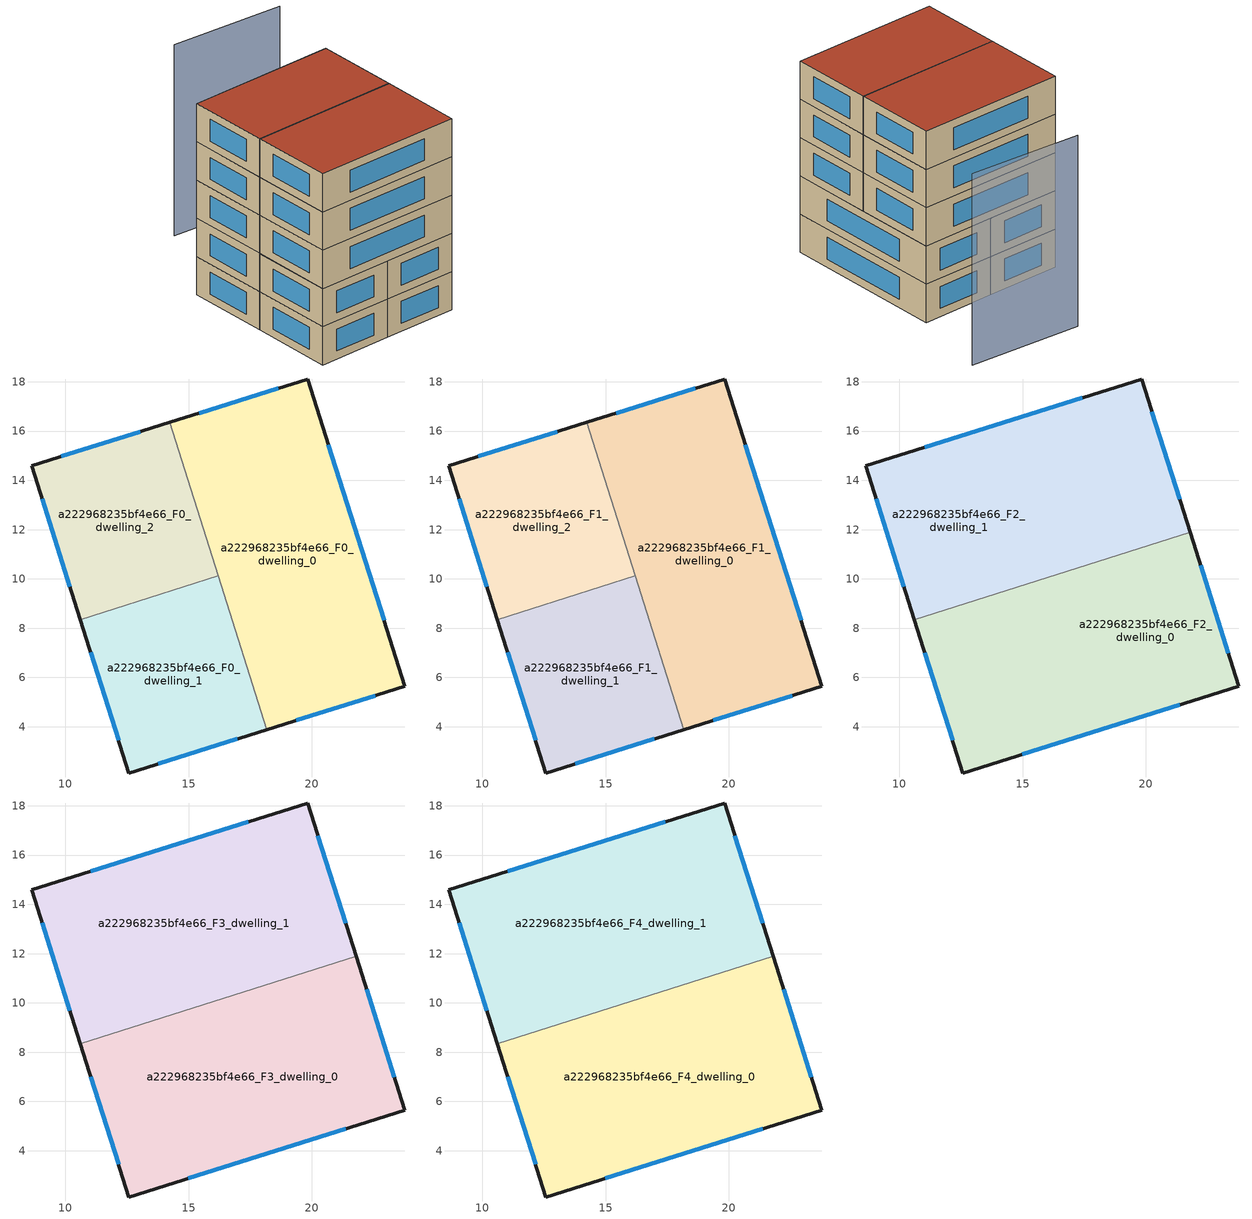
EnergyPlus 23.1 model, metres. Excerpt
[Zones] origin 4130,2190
a222968235bf4e66_F0_dwelling_0
 floor ground (EU_floor_Construction): 19.83,18.11 23.78,5.64 18.18,3.88 14.23,16.35 z0
 wall outside (EU_wall_Construction): 18.18,3.88 23.78,5.64 19.83,18.11 14.23,16.35 z0:3
 wall to a222968235bf4e66_F0_dwelling_1 (EU_wall_Construction): 16.2,10.12 18.18,3.88 z0:3
 wall to a222968235bf4e66_F0_dwelling_2 (EU_wall_Construction): 14.23,16.35 16.2,10.12 z0:3
 window (EU_Window_Construction): 22.94,8.31 20.68,15.44 / 19.38,4.26 22.58,5.26 / 18.63,17.74 15.43,16.73 z0.64:2.36
a222968235bf4e66_F0_dwelling_1
 floor ground (EU_floor_Construction): 16.2,10.12 18.18,3.88 12.58,2.12 10.61,8.35 z0
 wall outside (EU_wall_Construction): 10.61,8.35 12.58,2.12 18.18,3.88 z0:3
 wall to a222968235bf4e66_F0_dwelling_2 (EU_wall_Construction): 16.2,10.12 10.61,8.35 z0:3
 window (EU_Window_Construction): 13.78,2.5 16.98,3.5 / 11.03,7.02 12.16,3.45 z0.64:2.36
a222968235bf4e66_F0_dwelling_2
 floor ground (EU_floor_Construction): 14.23,16.35 16.2,10.12 10.61,8.35 8.63,14.59 z0
 wall outside (EU_wall_Construction): 14.23,16.35 8.63,14.59 10.61,8.35 z0:3
 window (EU_Window_Construction): 9.05,13.26 10.18,9.69 / 13.03,15.98 9.83,14.97 z0.64:2.36
a222968235bf4e66_F1_dwelling_0
 floor to a222968235bf4e66_F0_dwelling_0 (EU_floor_Construction): 19.83,18.11 23.78,5.64 18.18,3.88 14.23,16.35 z3
 wall outside (EU_wall_Construction): 18.18,3.88 23.78,5.64 19.83,18.11 14.23,16.35 z3:6
 wall to a222968235bf4e66_F1_dwelling_1 (EU_wall_Construction): 16.2,10.12 18.18,3.88 z3:6
 wall to a222968235bf4e66_F1_dwelling_2 (EU_wall_Construction): 14.23,16.35 16.2,10.12 z3:6
 window (EU_Window_Construction): 22.94,8.31 20.68,15.44 / 19.38,4.26 22.58,5.26 / 18.63,17.74 15.43,16.73 z3.64:5.36
 ceiling adiabatic (EU_roof_Construction): 21.8,11.89 19.83,18.11 14.23,16.35 16.21,10.12 z6
a222968235bf4e66_F1_dwelling_1
 floor to a222968235bf4e66_F0_dwelling_1 (EU_floor_Construction): 16.2,10.12 18.18,3.88 12.58,2.12 10.61,8.35 z3
 wall outside (EU_wall_Construction): 10.61,8.35 12.58,2.12 18.18,3.88 z3:6
 wall to a222968235bf4e66_F1_dwelling_2 (EU_wall_Construction): 16.2,10.12 10.61,8.35 z3:6
 window (EU_Window_Construction): 13.78,2.5 16.98,3.5 / 11.03,7.02 12.16,3.45 z3.64:5.36
a222968235bf4e66_F1_dwelling_2
 floor to a222968235bf4e66_F0_dwelling_2 (EU_floor_Construction): 14.23,16.35 16.2,10.12 10.61,8.35 8.63,14.59 z3
 wall outside (EU_wall_Construction): 14.23,16.35 8.63,14.59 10.61,8.35 z3:6
 window (EU_Window_Construction): 9.05,13.26 10.18,9.69 / 13.03,15.98 9.83,14.97 z3.64:5.36
a222968235bf4e66_F2_dwelling_0
 floor to a222968235bf4e66_F1_dwelling_0 (EU_floor_Construction): 21.8,11.89 23.78,5.64 18.18,3.88 16.21,10.12 z6
 floor to a222968235bf4e66_F1_dwelling_1 (EU_floor_Construction): 16.2,10.12 18.18,3.88 12.58,2.12 10.61,8.34 z6
 wall outside (EU_wall_Construction): 10.61,8.34 12.58,2.12 23.78,5.64 21.8,11.89 z6:9
 wall to a222968235bf4e66_F2_dwelling_1 (EU_wall_Construction): 21.8,11.89 10.61,8.34 z6:9
 window (EU_Window_Construction): 23.36,6.98 22.23,10.55 / 14.98,2.87 21.38,4.89 / 11.03,7.01 12.16,3.45 z6.64:8.36
a222968235bf4e66_F2_dwelling_1
 floor to a222968235bf4e66_F1_dwelling_2 (EU_floor_Construction): 14.23,16.35 16.2,10.12 10.61,8.35 8.63,14.59 z6
 floor adiabatic (EU_floor_Construction): 19.83,18.11 21.8,11.89 10.61,8.35 16.2,10.12 14.23,16.35 z6
 wall outside (EU_wall_Construction): 21.8,11.89 19.83,18.11 8.63,14.59 10.61,8.34 z6:9
 window (EU_Window_Construction): 17.43,17.36 11.03,15.35 / 21.38,13.22 20.25,16.78 / 9.05,13.25 10.18,9.68 z6.64:8.36
a222968235bf4e66_F3_dwelling_0
 floor to a222968235bf4e66_F2_dwelling_0 (EU_floor_Construction): 21.8,11.89 23.78,5.64 12.58,2.12 10.61,8.34 z9
 wall outside (EU_wall_Construction): 10.61,8.34 12.58,2.12 23.78,5.64 21.8,11.89 z9:12
 wall to a222968235bf4e66_F3_dwelling_1 (EU_wall_Construction): 21.8,11.89 10.61,8.34 z9:12
 window (EU_Window_Construction): 23.36,6.98 22.23,10.55 / 14.98,2.87 21.38,4.89 / 11.03,7.01 12.16,3.45 z9.64:11.36
a222968235bf4e66_F3_dwelling_1
 floor to a222968235bf4e66_F2_dwelling_1 (EU_floor_Construction): 19.83,18.11 21.8,11.89 10.61,8.34 8.63,14.59 z9
 wall outside (EU_wall_Construction): 21.8,11.89 19.83,18.11 8.63,14.59 10.61,8.34 z9:12
 window (EU_Window_Construction): 17.43,17.36 11.03,15.35 / 21.38,13.22 20.25,16.78 / 9.05,13.25 10.18,9.68 z9.64:11.36
a222968235bf4e66_F4_dwelling_0
 floor to a222968235bf4e66_F3_dwelling_0 (EU_floor_Construction): 21.8,11.89 23.78,5.64 12.58,2.12 10.61,8.34 z12
 wall outside (EU_wall_Construction): 10.61,8.34 12.58,2.12 23.78,5.64 21.8,11.89 z12:15
 wall to a222968235bf4e66_F4_dwelling_1 (EU_wall_Construction): 21.8,11.89 10.61,8.34 z12:15
 window (EU_Window_Construction): 23.36,6.98 22.23,10.55 / 14.98,2.87 21.38,4.89 / 11.03,7.01 12.16,3.45 z12.64:14.36
 roof outside (EU_roof_Construction): 23.78,5.64 21.8,11.89 10.61,8.34 12.58,2.12 z15
a222968235bf4e66_F4_dwelling_1
 floor to a222968235bf4e66_F3_dwelling_1 (EU_floor_Construction): 19.83,18.11 21.8,11.89 10.61,8.34 8.63,14.59 z12
 wall outside (EU_wall_Construction): 21.8,11.89 19.83,18.11 8.63,14.59 10.61,8.34 z12:15
 window (EU_Window_Construction): 17.43,17.36 11.03,15.35 / 21.38,13.22 20.25,16.78 / 9.05,13.25 10.18,9.68 z12.64:14.36
 roof outside (EU_roof_Construction): 21.8,11.89 19.83,18.11 8.63,14.59 10.61,8.34 z15
shading: 19.34,24.83 10.54,22.8 z0:15
[Building]
EU S2 Campaign: North Axis=0; Terrain=City; Solar Distribution=FullExterior
[Site:Location]
Yerevan-Zvartnots.Intl.AP: Latitude=40.15; Longitude=44.383; Time Zone=4; Elevation=854
[SizingPeriod:WeatherFileDays]
AnnualSizingPeriod: Begin Month=1; Begin Day of Month=1; End Month=12; End Day of Month=31; Day of Week for Start Day=Monday; Use Weather File Daylight Saving Period=No; Use Weather File Rain and Snow Indicators=No
[MATERIAL]
EU_InternalMass_Material: Roughness=MediumRough; Thickness=0.1; Conductivity=1; Density=1800; Specific Heat=900; Thermal Absorptance=0.9; Solar Absorptance=0.7; Visible Absorptance=0.7
[MATERIAL:NOMASS] Roughness=MediumRough; Thermal Absorptance=0.9; Solar Absorptance=0.7; Visible Absorptance=0.7
Name | Thermal Resistance
EU_wall_NoMass | 1.05043
EU_roof_NoMass | 1.45357
EU_floor_NoMass | 0.478065
[WINDOWMATERIAL:SIMPLEGLAZINGSYSTEM]
EU_Window_SimpleGlazing: UFactor=2.5566; Solar Heat Gain Coefficient=0.75; Visible Transmittance=0.75
[CONSTRUCTION]
EU_wall_Construction: EU_wall_NoMass
EU_roof_Construction: EU_roof_NoMass
EU_floor_Construction: EU_floor_NoMass
EU_Window_Construction: EU_Window_SimpleGlazing
EU_InternalMass_Construction: EU_InternalMass_Material
[ZONE] Type=1; Multiplier=1; Ceiling Height=autocalculate; Floor Area=autocalculate; Part of Total Floor Area=Yes
Name | Volume
a222968235bf4e66_F0_dwelling_0; a222968235bf4e66_F1_dwelling_0 | 230.445
a222968235bf4e66_F2_dwelling_0; a222968235bf4e66_F3_dwelling_0; a222968235bf4e66_F4_dwelling_0 | 230.464
a222968235bf4e66_F0_dwelling_1; a222968235bf4e66_F1_dwelling_1 | 115.227
a222968235bf4e66_F2_dwelling_1; a222968235bf4e66_F3_dwelling_1; a222968235bf4e66_F4_dwelling_1 | 230.474
a222968235bf4e66_F0_dwelling_2; a222968235bf4e66_F1_dwelling_2 | 115.245
[INTERNALMASS] Construction=EU_InternalMass_Construction
Name | Zone or ZoneList | Surface Area
a222968235bf4e66_F0_dwelling_0_EU_InternalMass | a222968235bf4e66_F0_dwelling_0 | 76.8198
a222968235bf4e66_F0_dwelling_1_EU_InternalMass | a222968235bf4e66_F0_dwelling_1 | 38.4092
a222968235bf4e66_F0_dwelling_2_EU_InternalMass | a222968235bf4e66_F0_dwelling_2 | 38.4148
a222968235bf4e66_F1_dwelling_0_EU_InternalMass | a222968235bf4e66_F1_dwelling_0 | 76.8198
a222968235bf4e66_F1_dwelling_1_EU_InternalMass | a222968235bf4e66_F1_dwelling_1 | 38.4092
a222968235bf4e66_F1_dwelling_2_EU_InternalMass | a222968235bf4e66_F1_dwelling_2 | 38.4148
a222968235bf4e66_F2_dwelling_0_EU_InternalMass | a222968235bf4e66_F2_dwelling_0 | 76.8212
a222968235bf4e66_F2_dwelling_1_EU_InternalMass | a222968235bf4e66_F2_dwelling_1 | 76.8248
a222968235bf4e66_F3_dwelling_0_EU_InternalMass | a222968235bf4e66_F3_dwelling_0 | 76.8212
a222968235bf4e66_F3_dwelling_1_EU_InternalMass | a222968235bf4e66_F3_dwelling_1 | 76.8248
a222968235bf4e66_F4_dwelling_0_EU_InternalMass | a222968235bf4e66_F4_dwelling_0 | 76.8212
a222968235bf4e66_F4_dwelling_1_EU_InternalMass | a222968235bf4e66_F4_dwelling_1 | 76.8248
[OTHEREQUIPMENT] Fuel Type=Electricity; Design Level Calculation Method=Watts/Area; Power per Zone Floor Area=1; Fraction Latent=0; Fraction Radiant=0; Fraction Lost=0; Carbon Dioxide Generation Rate=0; EndUse Subcategory=EU_Step8_InternalGains
Name | Zone or ZoneList or Space or SpaceList | Schedule
EU_Step8_InternalGain_a222968235bf4e66_F0_dwelling_0_f000 | a222968235bf4e66_F0_dwelling_0 | EU_Step8_GainSchedule_a222968235bf4e66_F0_dwelling_0_f000
EU_Step8_InternalGain_a222968235bf4e66_F0_dwelling_1_f000 | a222968235bf4e66_F0_dwelling_1 | EU_Step8_GainSchedule_a222968235bf4e66_F0_dwelling_1_f000
EU_Step8_InternalGain_a222968235bf4e66_F0_dwelling_2_f000 | a222968235bf4e66_F0_dwelling_2 | EU_Step8_GainSchedule_a222968235bf4e66_F0_dwelling_2_f000
EU_Step8_InternalGain_a222968235bf4e66_F1_dwelling_0_f000 | a222968235bf4e66_F1_dwelling_0 | EU_Step8_GainSchedule_a222968235bf4e66_F1_dwelling_0_f000
EU_Step8_InternalGain_a222968235bf4e66_F1_dwelling_1_f000 | a222968235bf4e66_F1_dwelling_1 | EU_Step8_GainSchedule_a222968235bf4e66_F1_dwelling_1_f000
EU_Step8_InternalGain_a222968235bf4e66_F1_dwelling_2_f000 | a222968235bf4e66_F1_dwelling_2 | EU_Step8_GainSchedule_a222968235bf4e66_F1_dwelling_2_f000
EU_Step8_InternalGain_a222968235bf4e66_F2_dwelling_0_f000 | a222968235bf4e66_F2_dwelling_0 | EU_Step8_GainSchedule_a222968235bf4e66_F2_dwelling_0_f000
EU_Step8_InternalGain_a222968235bf4e66_F2_dwelling_1_f000 | a222968235bf4e66_F2_dwelling_1 | EU_Step8_GainSchedule_a222968235bf4e66_F2_dwelling_1_f000
EU_Step8_InternalGain_a222968235bf4e66_F3_dwelling_0_f000 | a222968235bf4e66_F3_dwelling_0 | EU_Step8_GainSchedule_a222968235bf4e66_F3_dwelling_0_f000
EU_Step8_InternalGain_a222968235bf4e66_F3_dwelling_1_f000 | a222968235bf4e66_F3_dwelling_1 | EU_Step8_GainSchedule_a222968235bf4e66_F3_dwelling_1_f000
EU_Step8_InternalGain_a222968235bf4e66_F4_dwelling_0_f000 | a222968235bf4e66_F4_dwelling_0 | EU_Step8_GainSchedule_a222968235bf4e66_F4_dwelling_0_f000
EU_Step8_InternalGain_a222968235bf4e66_F4_dwelling_1_f000 | a222968235bf4e66_F4_dwelling_1 | EU_Step8_GainSchedule_a222968235bf4e66_F4_dwelling_1_f000
[ZONEVENTILATION:DESIGNFLOWRATE] Schedule=EU_AlwaysOn; Design Flow Rate Calculation Method=AirChanges/Hour; Air Changes per Hour=0.557805; Ventilation Type=Natural; Fan Pressure Rise=0; Fan Total Efficiency=1; Constant Term Coefficient=1; Temperature Term Coefficient=0; Velocity Term Coefficient=0; Velocity Squared Term Coefficient=0; Minimum Indoor Temperature=-100; Maximum Indoor Temperature=100; Delta Temperature=-100; Minimum Outdoor Temperature=-100; Maximum Outdoor Temperature=100; Maximum Wind Speed=40
Name | Zone or ZoneList or Space or SpaceList
EU_ConstantAir_a222968235bf4e66_F0_dwelling_0 | a222968235bf4e66_F0_dwelling_0
EU_ConstantAir_a222968235bf4e66_F0_dwelling_1 | a222968235bf4e66_F0_dwelling_1
EU_ConstantAir_a222968235bf4e66_F0_dwelling_2 | a222968235bf4e66_F0_dwelling_2
EU_ConstantAir_a222968235bf4e66_F1_dwelling_0 | a222968235bf4e66_F1_dwelling_0
EU_ConstantAir_a222968235bf4e66_F1_dwelling_1 | a222968235bf4e66_F1_dwelling_1
EU_ConstantAir_a222968235bf4e66_F1_dwelling_2 | a222968235bf4e66_F1_dwelling_2
EU_ConstantAir_a222968235bf4e66_F2_dwelling_0 | a222968235bf4e66_F2_dwelling_0
EU_ConstantAir_a222968235bf4e66_F2_dwelling_1 | a222968235bf4e66_F2_dwelling_1
EU_ConstantAir_a222968235bf4e66_F3_dwelling_0 | a222968235bf4e66_F3_dwelling_0
EU_ConstantAir_a222968235bf4e66_F3_dwelling_1 | a222968235bf4e66_F3_dwelling_1
EU_ConstantAir_a222968235bf4e66_F4_dwelling_0 | a222968235bf4e66_F4_dwelling_0
EU_ConstantAir_a222968235bf4e66_F4_dwelling_1 | a222968235bf4e66_F4_dwelling_1
[HVACTEMPLATE:THERMOSTAT] Constant Heating Setpoint=20; Constant Cooling Setpoint=50
EU_HeatOnly_a222968235bf4e66_F0_dwelling_0; EU_HeatOnly_a222968235bf4e66_F0_dwelling_1; EU_HeatOnly_a222968235bf4e66_F0_dwelling_2; EU_HeatOnly_a222968235bf4e66_F1_dwelling_0; EU_HeatOnly_a222968235bf4e66_F1_dwelling_1; EU_HeatOnly_a222968235bf4e66_F1_dwelling_2; EU_HeatOnly_a222968235bf4e66_F2_dwelling_0; EU_HeatOnly_a222968235bf4e66_F2_dwelling_1; EU_HeatOnly_a222968235bf4e66_F3_dwelling_0; EU_HeatOnly_a222968235bf4e66_F3_dwelling_1; EU_HeatOnly_a222968235bf4e66_F4_dwelling_0; EU_HeatOnly_a222968235bf4e66_F4_dwelling_1
[HVACTEMPLATE:ZONE:IDEALLOADSAIRSYSTEM] System Availability Schedule=EU_AlwaysOn; Maximum Heating Supply Air Temperature=50; Minimum Cooling Supply Air Temperature=13; Maximum Heating Supply Air Humidity Ratio=0.0156; Minimum Cooling Supply Air Humidity Ratio=0.0077; Heating Limit=NoLimit; Cooling Limit=NoLimit; Heating Availability Schedule=EU_AlwaysOn; Cooling Availability Schedule=EU_CoolingOff; Dehumidification Control Type=ConstantSensibleHeatRatio; Cooling Sensible Heat Ratio=0.7; Dehumidification Setpoint=60; Humidification Control Type=None; Humidification Setpoint=30; Outdoor Air Method=None; Outdoor Air Flow Rate per Person=0.00944; Outdoor Air Flow Rate per Zone Floor Area=0; Outdoor Air Flow Rate per Zone=0; Demand Controlled Ventilation Type=None; Outdoor Air Economizer Type=NoEconomizer; Heat Recovery Type=None; Sensible Heat Recovery Effectiveness=0.7; Latent Heat Recovery Effectiveness=0.65
Name | Template Thermostat
a222968235bf4e66_F0_dwelling_0 | EU_HeatOnly_a222968235bf4e66_F0_dwelling_0
a222968235bf4e66_F0_dwelling_1 | EU_HeatOnly_a222968235bf4e66_F0_dwelling_1
a222968235bf4e66_F0_dwelling_2 | EU_HeatOnly_a222968235bf4e66_F0_dwelling_2
a222968235bf4e66_F1_dwelling_0 | EU_HeatOnly_a222968235bf4e66_F1_dwelling_0
a222968235bf4e66_F1_dwelling_1 | EU_HeatOnly_a222968235bf4e66_F1_dwelling_1
a222968235bf4e66_F1_dwelling_2 | EU_HeatOnly_a222968235bf4e66_F1_dwelling_2
a222968235bf4e66_F2_dwelling_0 | EU_HeatOnly_a222968235bf4e66_F2_dwelling_0
a222968235bf4e66_F2_dwelling_1 | EU_HeatOnly_a222968235bf4e66_F2_dwelling_1
a222968235bf4e66_F3_dwelling_0 | EU_HeatOnly_a222968235bf4e66_F3_dwelling_0
a222968235bf4e66_F3_dwelling_1 | EU_HeatOnly_a222968235bf4e66_F3_dwelling_1
a222968235bf4e66_F4_dwelling_0 | EU_HeatOnly_a222968235bf4e66_F4_dwelling_0
a222968235bf4e66_F4_dwelling_1 | EU_HeatOnly_a222968235bf4e66_F4_dwelling_1
[SIZING:ZONE] Zone Cooling Design Supply Air Temperature Input Method=SupplyAirTemperature; Zone Cooling Design Supply Air Temperature=13; Zone Heating Design Supply Air Temperature Input Method=SupplyAirTemperature; Zone Heating Design Supply Air Temperature=50; Zone Cooling Design Supply Air Humidity Ratio=0.008; Zone Heating Design Supply Air Humidity Ratio=0.008; Cooling Design Air Flow Method=DesignDay; Cooling Design Air Flow Rate=0; Cooling Minimum Air Flow per Zone Floor Area=0.000762; Cooling Minimum Air Flow=0; Cooling Minimum Air Flow Fraction=0.2; Heating Design Air Flow Method=DesignDay; Heating Design Air Flow Rate=0; Heating Maximum Air Flow per Zone Floor Area=0.002032; Heating Maximum Air Flow=0.141576; Heating Maximum Air Flow Fraction=0.3; Account for Dedicated Outdoor Air System=No; Dedicated Outdoor Air System Control Strategy=NeutralSupplyAir; Dedicated Outdoor Air Low Setpoint Temperature for Design=autosize; Dedicated Outdoor Air High Setpoint Temperature for Design=autosize; Zone Load Sizing Method=Sensible Load Only No Latent Load; Zone Latent Cooling Design Supply Air Humidity Ratio Input Method=HumidityRatioDifference; Zone Cooling Design Supply Air Humidity Ratio Difference=0.005; Zone Latent Heating Design Supply Air Humidity Ratio Input Method=HumidityRatioDifference; Zone Humidification Design Supply Air Humidity Ratio Difference=0.005
a222968235bf4e66_F0_dwelling_0; a222968235bf4e66_F0_dwelling_1; a222968235bf4e66_F0_dwelling_2; a222968235bf4e66_F1_dwelling_0; a222968235bf4e66_F1_dwelling_1; a222968235bf4e66_F1_dwelling_2; a222968235bf4e66_F2_dwelling_0; a222968235bf4e66_F2_dwelling_1; a222968235bf4e66_F3_dwelling_0; a222968235bf4e66_F3_dwelling_1; a222968235bf4e66_F4_dwelling_0; a222968235bf4e66_F4_dwelling_1
[SCHEDULE:CONSTANT]
Name | Hourly Value
EU_AlwaysOn | 1
EU_CoolingOff | 0
[SCHEDULE:FILE] Column Number=1; Rows to Skip at Top=0; Number of Hours of Data=8760; Column Separator=Comma; Interpolate to Timestep=No; Minutes per Item=60; Adjust Schedule for Daylight Savings=Yes
Name | File
EU_Step8_GainSchedule_a222968235bf4e66_F0_dwelling_0_f000 | ../../schedules/a222968235bf4e66/a222968235bf4e66_F0_dwelling_0_f000_gain.csv
EU_Step8_GainSchedule_a222968235bf4e66_F0_dwelling_1_f000 | ../../schedules/a222968235bf4e66/a222968235bf4e66_F0_dwelling_1_f000_gain.csv
EU_Step8_GainSchedule_a222968235bf4e66_F0_dwelling_2_f000 | ../../schedules/a222968235bf4e66/a222968235bf4e66_F0_dwelling_2_f000_gain.csv
EU_Step8_GainSchedule_a222968235bf4e66_F1_dwelling_0_f000 | ../../schedules/a222968235bf4e66/a222968235bf4e66_F1_dwelling_0_f000_gain.csv
EU_Step8_GainSchedule_a222968235bf4e66_F1_dwelling_1_f000 | ../../schedules/a222968235bf4e66/a222968235bf4e66_F1_dwelling_1_f000_gain.csv
EU_Step8_GainSchedule_a222968235bf4e66_F1_dwelling_2_f000 | ../../schedules/a222968235bf4e66/a222968235bf4e66_F1_dwelling_2_f000_gain.csv
EU_Step8_GainSchedule_a222968235bf4e66_F2_dwelling_0_f000 | ../../schedules/a222968235bf4e66/a222968235bf4e66_F2_dwelling_0_f000_gain.csv
EU_Step8_GainSchedule_a222968235bf4e66_F2_dwelling_1_f000 | ../../schedules/a222968235bf4e66/a222968235bf4e66_F2_dwelling_1_f000_gain.csv
EU_Step8_GainSchedule_a222968235bf4e66_F3_dwelling_0_f000 | ../../schedules/a222968235bf4e66/a222968235bf4e66_F3_dwelling_0_f000_gain.csv
EU_Step8_GainSchedule_a222968235bf4e66_F3_dwelling_1_f000 | ../../schedules/a222968235bf4e66/a222968235bf4e66_F3_dwelling_1_f000_gain.csv
EU_Step8_GainSchedule_a222968235bf4e66_F4_dwelling_0_f000 | ../../schedules/a222968235bf4e66/a222968235bf4e66_F4_dwelling_0_f000_gain.csv
EU_Step8_GainSchedule_a222968235bf4e66_F4_dwelling_1_f000 | ../../schedules/a222968235bf4e66/a222968235bf4e66_F4_dwelling_1_f000_gain.csv
